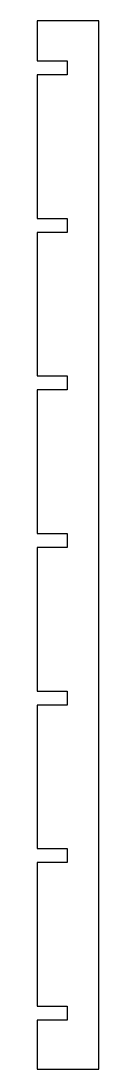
# Model space of a CAD drawing. Header units: metres. Extents: x -15 to 0, y 0 to 255.
import ezdxf

# ---------------------------------------------------------------- set-up
doc = ezdxf.new("R2010")
doc.units = ezdxf.units.M

msp = doc.modelspace()

# ---------------------------------------------------------------- linework, layer by layer
for p, q in [((0, 254.8), (-15, 254.8)), ((-15, 254.8), (-15, 245.1)), ((0, 0), (0, 254.8)), ((-15, 245.1), (-7.7, 245.1)), ((-7.7, 245.1), (-7.7, 241.7)), ((-7.7, 241.7), (-15, 241.7)), ((-15, 241.7), (-15, 206.8)), ((-15, 206.8), (-7.7, 206.8)), ((-7.7, 206.8), (-7.7, 203.4)), ((-7.7, 203.4), (-15, 203.4)), ((-15, 203.4), (-15, 168.5)), ((-15, 168.5), (-7.7, 168.5)), ((-7.7, 168.5), (-7.7, 165.1)), ((-7.7, 165.1), (-15, 165.1)), ((-15, 165.1), (-15, 130.2)), ((-15, 130.2), (-7.7, 130.2)), ((-7.7, 130.2), (-7.7, 126.8)), ((-7.7, 126.8), (-15, 126.8)), ((-15, 126.8), (-15, 91.9)), ((-15, 91.9), (-7.7, 91.9)), ((-7.7, 91.9), (-7.7, 88.5)), ((-7.7, 88.5), (-15, 88.5)), ((-15, 88.5), (-15, 53.6)), ((-15, 53.6), (-7.7, 53.6)), ((-7.7, 53.6), (-7.7, 50.2)), ((-7.7, 50.2), (-15, 50.2)), ((-15, 50.2), (-15, 15.3)), ((-15, 15.3), (-7.7, 15.3)), ((-7.7, 15.3), (-7.7, 11.9)), ((-7.7, 11.9), (-15, 11.9)), ((-15, 11.9), (-15, 0)), ((-15, 0), (0, 0))]:
    msp.add_line(p, q)

doc.saveas('drawing.dxf')
